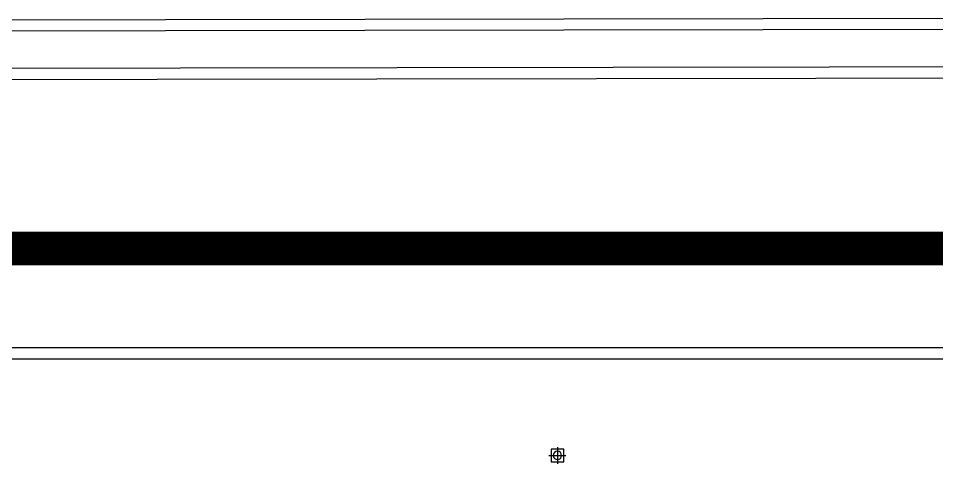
# Model space of a CAD drawing. Header units: millimetres. Extents: x -27104 to 125781, y -3376 to 46996.
# Drawn here: x 59735.9 to 60055.8, y 19063.2 to 19218.9 of the extents above; entities that cross this region are included whole.
import ezdxf

# ---------------------------------------------------------------- set-up
doc = ezdxf.new("R2010")
doc.units = ezdxf.units.MM
doc.header["$LTSCALE"] = 100
doc.header["$MEASUREMENT"] = 0
doc.layers.get('0').update_dxf_attribs({"linetype": 'CONTINUOUS'})
doc.layers.add('ELE9', color=9, linetype='CONTINUOUS')
doc.layers.add('홈통', color=6, linetype='CONTINUOUS')

# ---------------------------------------------------------------- blocks, each defined once
blk = doc.blocks.new('A$C64A97E52')
at = {"layer": '홈통', "color": 1}
for p, q in [((200, 450), (200, -50)), ((450, 200), (-50, 200))]:
    blk.add_line(p, q, dxfattribs=at)
at = {"layer": '홈통', "ltscale": 0.1}
blk.add_circle((200, 200), 125, dxfattribs=at)
blk = doc.blocks.new('fghghhjjhk')
at = {"layer": '홈통'}
blk.add_lwpolyline([(36494545, -795979), (36494320, -795979), (36494320, -796204), (36494545, -796204)], close=True, dxfattribs=at)
at = {"xscale": -0.6, "yscale": 0.6, "zscale": 0.6}
blk.add_blockref('A$C64A97E52', (36494553, -796211), dxfattribs=at)
blk = doc.blocks.new('sdmfklfmkgghghj')
blk.add_blockref('fghghhjjhk', (131700, -288000))
blk = doc.blocks.new('ggtyu')
at = {"layer": 'ELE9', "color": 253, "ltscale": 0.1}
for points in [[(60130.38, 19382.73), (59875.29, 19382.72), (59528.17, 19382.13)], [(60130.38, 19378.82), (59875.3, 19378.81), (59528.17, 19378.22)], [(59452.02, 19365.3), (60130.38, 19366.31)], [(59441.59, 19361.37), (60130.38, 19362.4)]]:
    blk.add_lwpolyline(points, dxfattribs=at)
at = {"layer": 'ELE9', "color": 253, "ltscale": 10, "const_width": 11.74}
blk.add_lwpolyline([(56050.66, 16905.19), (60130.09, 16905.19), (60130.38, 19302.64), (58117.4, 19302.45)], dxfattribs=at)
at = {"layer": 'ELE9', "color": 253, "ltscale": 0.1}
for points in [[(59535.64, 19264.14), (59966.04, 19264.14), (59966.04, 19302.63), (59535.64, 19302.63)], [(59539.55, 19268.05), (59962.13, 19268.05), (59962.13, 19298.72), (59539.55, 19298.72)]]:
    blk.add_lwpolyline(points, close=True, dxfattribs=at)
at = {"layer": 'ELE9', "color": 253, "ltscale": 0.1, "xscale": 0.01956378461538462, "yscale": 0.01956378461538462, "zscale": 0.01956378461538462}
blk.add_blockref('sdmfklfmkgghghj', (-656811.56, 40439.43), dxfattribs=at)

msp = doc.modelspace()

# ---------------------------------------------------------------- block references
msp.add_blockref('ggtyu', (189.46, -163.8))

doc.saveas('drawing.dxf')
